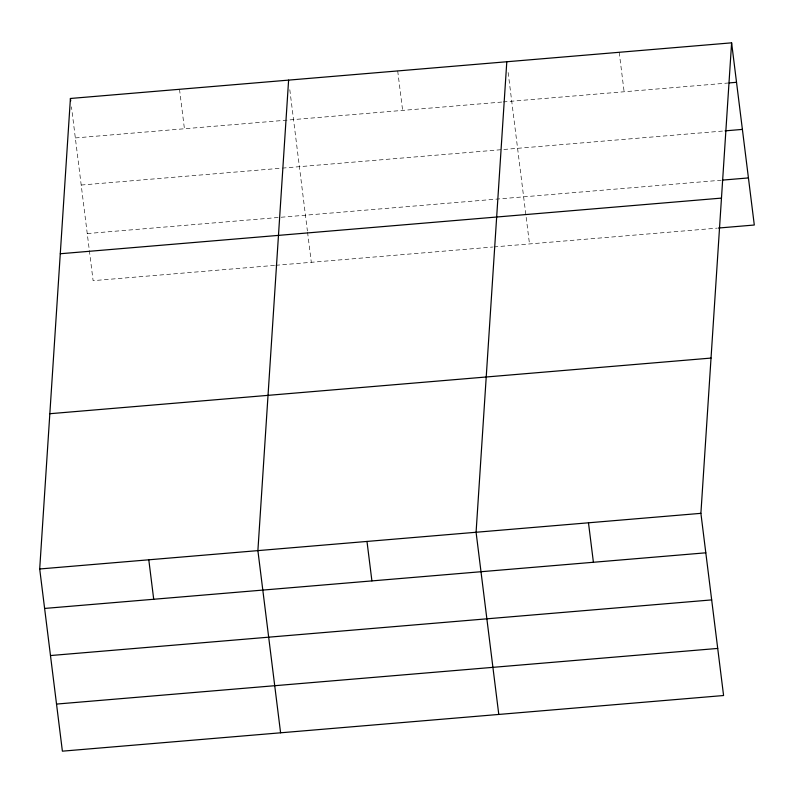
<?xml version="1.0" encoding="UTF-8"?>
<svg xmlns="http://www.w3.org/2000/svg" width="794" height="794" viewBox="0 0 794 794"><rect width="100%" height="100%" fill="white"/><g stroke="black" fill="none" stroke-linecap="round" stroke-linejoin="round"><path stroke-width="0.6" stroke-dasharray="3.97 2.98" d="M75.331 137.938L501.917 102.049M503.138 101.94L727.88 83.033M81.196 185.042L281.007 168.229M282.227 168.12L725.101 130.861M87.241 233.565L721.26 180.208M274.526 265.394L93.106 280.659L71.46 106.843M275.756 265.295L492.717 247.033M493.947 246.934L717.24 228.136M619.201 52.295L624.124 91.767M508.14 72.512L529.499 243.937M397.705 70.934L402.627 110.396M289.8 89.682L307.397 230.905M307.546 232.106L311.308 262.298M179.513 89.295L184.426 128.757"/><path stroke-width="1.19" d="M731.611 42.836L700.894 513.341L723.582 695.524L62.389 751.164L39.7 568.98L70.418 98.476L731.611 42.836L754.3 225.02L718.481 228.037M288.609 80.115L257.891 550.619L280.59 732.802M506.8 61.753L476.082 532.258L498.781 714.441M729.11 82.923L736.524 82.308M725.101 130.861L742.39 129.402M722.49 180.109L748.434 177.925M60.284 253.743L721.468 198.103M49.833 413.714L711.027 358.074M39.7 568.98L700.894 513.341M44.613 608.442L705.806 552.813M50.479 655.546L711.672 599.907M56.523 704.07L717.716 648.43M588.483 522.799L593.406 562.271M366.987 541.439L371.91 580.91M148.796 559.8L153.708 599.262M70.418 98.476L70.716 100.868"/></g></svg>
